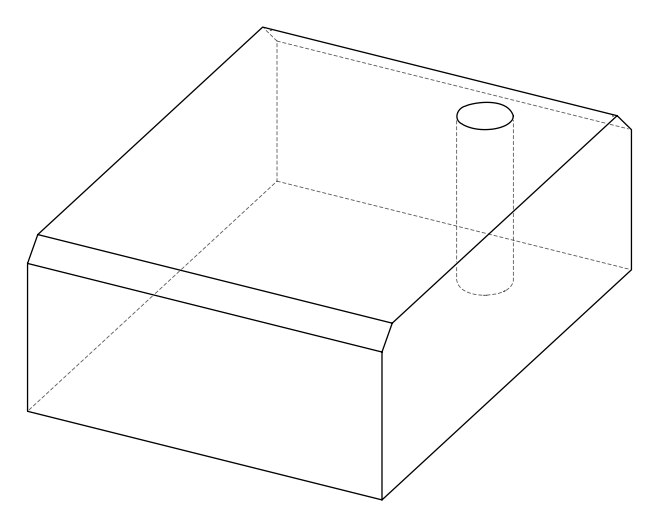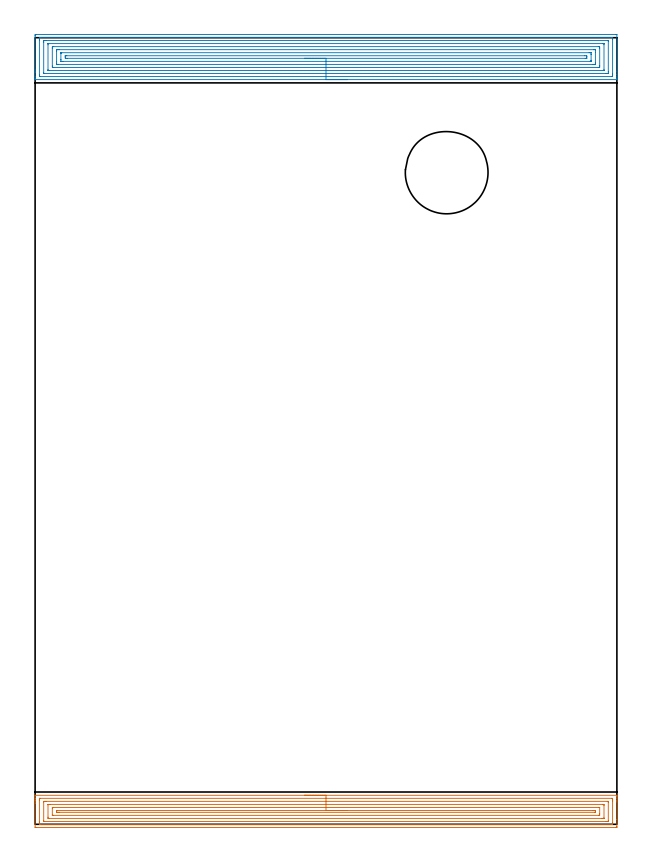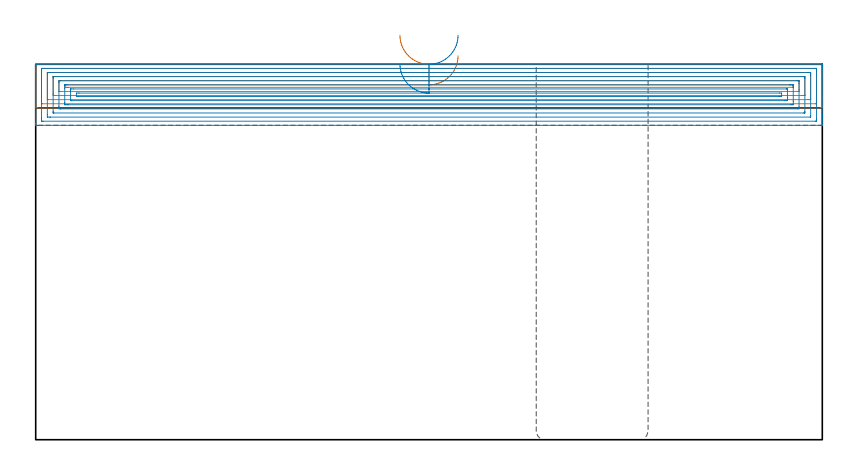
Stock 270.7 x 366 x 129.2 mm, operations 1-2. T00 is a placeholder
(PLAN: 3 operations, 1 tool changes, 43.5 min)
(1 AREA_MILL | FG_CHAMFER_SURFACE | UGT0205_001 | 13.22 min | 30447 mm3)
(2 AREA_MILL_1 | FG_CHAMFER_SURFACE_1 | UGT0205_001 | 17.61 min | 59691 mm3)
(3 MILL_THROUGH_HOLE_FROM_SOLID_MATERIAL | STEP1HOLE | NXT0201_007 | Circular | 12.69 min | 149860 mm3)
(TOOL UGT0205_001 | Chamfer Mill 20 x 3 x 45 deg. | D20 FL50 Z2)
(TOOL NXT0201_007 | ENDMILL 25mm [R216.25-25050GCK54P 1620] | D25 R3 FL54 Z5)
(OP 1 AREA_MILL)
G17 G21 G94 G90
T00 M6
G54
G17 G0 G90 X125.35 Y13.5 S1061 M3
G43 Z139.2 H0
G94 G1 X125.388 Z138.328 F250.
X125.502 Z137.463
X125.691 Z136.612
X125.953 Z135.78
X126.287 Z134.974
X126.69 Z134.2
X127.158 Z133.464
X127.69 Z132.772
X128.279 Z132.129
X128.922 Z131.539
X129.614 Z131.008
X130.35 Z130.54
X131.124 Z130.137
X131.93 Z129.803
X132.762 Z129.541
X133.614 Z129.352
X134.478 Z129.238
X135.35 Z129.2
X270.542
X270.693 Y13.498 Z129.188
X270.694 Y13.497
X270.7 Y13.182 Z128.881
Y12.793 Z128.492
Y12.169 Z127.864
Y10.976 Z126.673
Y10.407 Z126.1
Y2.176 Z117.874
Y-1.05 Z114.647
X270.697 Y-1.338 Z114.359
X270.69 Y-1.492 Z114.206
X270.534 Y-1.499 Z114.199
X270.096 Y-1.5 Z114.2
X0.604
X0.162 Y-1.495 Z114.203
X0.01 Y-1.492 Z114.206
X0. Y-1.335 Z114.362
Y9.81 Z125.505
Y10.407 Z126.1
Y10.976 Z126.673
Y11.288 Z126.984
Y11.857 Z127.553
Y12.169 Z127.864
Y13.182 Z128.881
X0.008 Y13.497 Z129.188
X0.01 Y13.505 Z129.195
X0.154 Y13.5 Z129.2
X135.35
Y12.086 Z127.786
X268.311 Y12.085 Z127.785
X268.397 Y12.084 Z127.784
X268.674 Y12.079 Z127.779
X268.69 Y11.989 Z127.689
X268.697 Y11.789 Z127.489
X268.699 Y11.288 Z126.988
X268.7 Y10.904 Z126.604
X268.699 Y0.712 Z116.412
X268.698 Y0.33 Z116.03
X268.69 Y-0.055 Z115.645
X268.682 Y-0.08 Z115.62
X268.664 Y-0.081 Z115.619
X268.614 Y-0.084 Z115.616
X268.513 Y-0.085 Z115.615
X268.311 Y-0.086 Z115.614
X2.389 Y-0.085 Z115.615
X2.303 Y-0.084 Z115.616
X2.026 Y-0.079 Z115.621
X2.01 Y0.011 Z115.711
X2.003 Y0.211 Z115.911
X2.001 Y0.712 Z116.412
X2. Y1.096 Z116.796
X2.001 Y11.288 Z126.988
X2.002 Y11.67 Z127.37
X2.01 Y12.055 Z127.755
X2.018 Y12.08 Z127.78
X2.036 Y12.081 Z127.781
X2.086 Y12.084 Z127.784
X2.187 Y12.085 Z127.785
X2.389 Y12.086 Z127.786
X135.35
Y10.671 Z126.371
X266.259
X266.526 Y10.669 Z126.369
X266.615 Y10.667 Z126.367
X266.678 Y10.665 Z126.365
X266.69 Y10.577 Z126.277
X266.695 Y10.407 Z126.107
X266.699 Y10.236 Z125.936
Y1.593 Z117.293
X266.697 Y1.425 Z117.125
X266.691 Y1.366 Z117.066
X266.685 Y1.335 Z117.035
X266.66 Y1.334 Z117.034
X266.526 Y1.331 Z117.031
X265.902 Y1.329 Z117.029
X265.634
X4.441
X4.174 Y1.33 Z117.03
X4.084 Y1.332 Z117.032
X4.022 Y1.335 Z117.035
X4.01 Y1.423 Z117.123
X4.005 Y1.593 Z117.293
X4.001 Y1.764 Z117.464
Y10.407 Z126.107
X4.003 Y10.575 Z126.275
X4.009 Y10.634 Z126.334
X4.015 Y10.665 Z126.365
X4.04 Y10.666 Z126.366
X4.174 Y10.669 Z126.369
X4.798 Y10.671 Z126.371
X5.066
X135.35
Y9.257 Z124.957
X264.122 Y9.256 Z124.956
X264.581 Y9.252 Z124.952
X264.685 Y9.25 Z124.95
X264.691 Y9.07 Z124.77
X264.7 Y8.685 Z124.385
Y2.936 Z118.636
X264.698 Y2.831 Z118.531
X264.694 Y2.779 Z118.479
X264.691 Y2.757 Z118.457
X264.675 Y2.75 Z118.45
X264.467 Y2.746 Z118.446
X263.849 Y2.743 Z118.443
X263.578
X6.579
X6.119 Y2.748 Z118.448
X6.015 Y2.749 Z118.449
X6.009 Y2.93 Z118.63
X6. Y3.315 Z119.015
Y9.064 Z124.764
X6.002 Y9.169 Z124.869
X6.006 Y9.221 Z124.921
X6.009 Y9.243 Z124.943
X6.026 Y9.25 Z124.95
X6.233 Y9.254 Z124.954
X6.851 Y9.257 Z124.957
X7.122
X135.35
Y7.843 Z123.543
X262.146
X262.309 Y7.842 Z123.542
X262.634 Y7.837 Z123.537
X262.692 Y7.833 Z123.533
X262.695 Y7.827 Z123.527
X262.699 Y7.804 Z123.504
X262.7 Y4.864 Z120.564
X262.693 Y4.237 Z119.937
X262.69 Y4.166 Z119.866
X262.391 Y4.16 Z119.86
X262.228 Y4.157 Z119.857
X8.554
X8.391 Y4.158 Z119.858
X8.065 Y4.163 Z119.863
X8.008 Y4.167 Z119.867
X8.005 Y4.173 Z119.873
X8.001 Y4.196 Z119.896
Y7.508 Z123.208
X8.006 Y7.763 Z123.463
X8.01 Y7.834 Z123.534
X8.31 Y7.84 Z123.54
X8.472 Y7.843 Z123.543
X135.35
Y6.429 Z122.129
X259.388 Y6.428 Z122.128
X259.849 Y6.426 Z122.126
X260.28 Y6.422 Z122.122
X260.69 Y6.408 Z122.108
X260.694 Y6. Z121.7
X260.696 Y5.589 Z121.289
X260.69 Y5.578 Z121.278
X260.686 Y5.575 Z121.275
X260.66 Y5.573 Z121.273
X260.606 Y5.572 Z121.272
X260.497 Y5.571 Z121.271
X11.312 Y5.572 Z121.272
X10.852 Y5.574 Z121.274
X10.42 Y5.578 Z121.278
X10.01 Y5.592 Z121.292
X10.006 Y6. Z121.7
X10.004 Y6.411 Z122.111
X10.01 Y6.422 Z122.122
X10.015 Y6.425 Z122.125
X10.04 Y6.427 Z122.127
X10.094 Y6.428 Z122.128
X10.203 Y6.429 Z122.129
X135.35
X136.222 Z122.167
X137.086 Z122.281
X137.938 Z122.47
X138.77 Z122.732
X139.576 Z123.066
X140.35 Z123.469
X141.086 Z123.937
X141.778 Z124.468
X142.421 Z125.058
X143.01 Z125.701
X143.542 Z126.393
X144.01 Z127.129
X144.413 Z127.903
X144.747 Z128.709
X145.009 Z129.541
X145.198 Z130.392
X145.312 Z131.257
X145.35 Z132.129
G0 Z139.2
M5
M2
(OP 2 AREA_MILL_1)
G17 G21 G94 G90
T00 M6
G54
G17 G0 G90 X145.35 Y346.5 S1061 M3
G43 Z139.2 H0
G94 G1 X145.312 Z138.328 F250.
X145.198 Z137.463
X145.009 Z136.612
X144.747 Z135.78
X144.413 Z134.974
X144.01 Z134.2
X143.541 Z133.464
X143.01 Z132.772
X142.421 Z132.129
X141.778 Z131.539
X141.086 Z131.008
X140.35 Z130.54
X139.576 Z130.137
X138.77 Z129.803
X137.938 Z129.541
X137.086 Z129.352
X136.222 Z129.238
X135.35 Z129.2
X0.158
X0.01 Y346.502 Z129.188
X0.003 Y346.64 Z129.052
X0. Y346.785 Z128.914
Y347.159 Z128.54
Y347.781 Z127.914
Y349.848 Z125.849
Y350.415 Z125.28
Y351.009 Z124.686
Y366.813 Z108.884
X0.004 Y367.097 Z108.6
X0.01 Y367.492 Z108.205
X0.199 Y367.496 Z108.202
X0.604 Y367.5 Z108.2
X270.096
X270.584 Y367.495 Z108.203
X270.69 Y367.491 Z108.206
X270.7 Y367.38 Z108.317
Y350.415 Z125.28
Y348.97 Z126.727
Y347.781 Z127.914
Y347.159 Z128.54
Y346.785 Z128.914
X270.697 Y346.64 Z129.052
X270.69 Y346.502 Z129.188
X270.542 Y346.5 Z129.2
X135.35
Y347.914 Z127.786
X2.389 Y347.915 Z127.785
X2.252
X2.039 Y347.92 Z127.78
X2.017 Y347.921 Z127.779
X2.01 Y347.931 Z127.769
X2.004 Y347.959 Z127.741
X2.002 Y347.987 Z127.713
X2. Y348.163 Z127.537
Y348.659 Z127.041
Y364.845 Z110.855
X2.002 Y365.341 Z110.359
X2.006 Y365.718 Z109.982
X2.02 Y366.079 Z109.621
X2.389 Y366.084 Z109.616
X2.525 Y366.085 Z109.615
X268.311
X268.448
X268.661 Y366.08 Z109.62
X268.683 Y366.079 Z109.621
X268.69 Y366.069 Z109.631
X268.696 Y366.041 Z109.659
X268.698 Y366.013 Z109.687
X268.7 Y365.836 Z109.864
Y365.341 Z110.359
Y349.155 Z126.545
X268.698 Y348.659 Z127.041
X268.694 Y348.282 Z127.418
X268.68 Y347.921 Z127.779
X268.311 Y347.916 Z127.784
X268.175 Y347.915 Z127.785
X135.35 Y347.914 Z127.786
Y349.328 Z126.372
X4.173 Y349.329 Z126.371
X4.103 Y349.33 Z126.37
X4.047 Y349.332 Z126.368
X4.017 Y349.335 Z126.365
X4.01 Y349.367 Z126.333
X4.004 Y349.537 Z126.163
X4.001 Y349.707 Z125.993
X4. Y363.755 Z111.945
X4.005 Y364.463 Z111.237
X4.008 Y364.626 Z111.074
X4.022 Y364.665 Z111.035
X4.068 Y364.667 Z111.033
X4.173 Y364.669 Z111.031
X4.854 Y364.671 Z111.029
X5.066
X266.526
X266.597 Y364.67 Z111.03
X266.653 Y364.668 Z111.032
X266.683 Y364.665 Z111.035
X266.69 Y364.633 Z111.067
X266.696 Y364.463 Z111.237
X266.699 Y364.293 Z111.407
X266.7 Y350.244 Z125.456
X266.695 Y349.537 Z126.163
X266.692 Y349.374 Z126.326
X266.678 Y349.335 Z126.365
X266.632 Y349.333 Z126.367
X266.526 Y349.331 Z126.369
X265.846 Y349.329 Z126.371
X265.634 Y349.328 Z126.372
X135.35
Y350.743 Z124.957
X6.517
X6.127 Y350.745 Z124.955
X6.049 Y350.747 Z124.953
X6.019 Y350.749 Z124.951
X6.01 Y350.78 Z124.92
X6.007 Y350.874 Z124.826
X6. Y351.252 Z124.448
Y362.707 Z112.993
X6.004 Y363.125 Z112.575
X6.008 Y363.229 Z112.471
X6.01 Y363.249 Z112.451
X6.038 Y363.252 Z112.448
X6.105 Y363.255 Z112.445
X6.292 Y363.257 Z112.443
X264.183
X264.573 Y363.255 Z112.445
X264.651 Y363.253 Z112.447
X264.681 Y363.251 Z112.449
X264.69 Y363.22 Z112.48
X264.693 Y363.126 Z112.574
X264.7 Y362.748 Z112.952
Y351.293 Z124.407
X264.696 Y350.875 Z124.825
X264.692 Y350.771 Z124.929
X264.69 Y350.751 Z124.949
X264.662 Y350.748 Z124.952
X264.595 Y350.745 Z124.955
X264.408 Y350.743 Z124.957
X135.35
Y352.157 Z123.543
X8.635
X8.01 Y352.171 Z123.529
X8.001 Y352.795 Z122.905
X8. Y360.951 Z114.749
X8.003 Y361.573 Z114.127
X8.01 Y361.829 Z113.871
X8.621 Y361.843 Z113.857
X8.635
X262.065
X262.69 Y361.829 Z113.871
X262.699 Y361.205 Z114.495
X262.7 Y353.049 Z122.651
X262.697 Y352.427 Z123.273
X262.69 Y352.171 Z123.529
X262.079 Y352.157 Z123.543
X262.065
X135.35
Y353.571 Z122.129
X10.781
X10.42 Y353.573 Z122.127
X10.059 Y353.577 Z122.123
X10.018 Y353.578 Z122.122
X10.01 Y353.607 Z122.093
X10.005 Y353.679 Z122.021
X10.002 Y353.789 Z121.911
X10. Y354.805 Z120.895
Y359.608 Z116.092
X10.002 Y360.073 Z115.627
X10.006 Y360.279 Z115.421
X10.01 Y360.382 Z115.318
X10.016 Y360.422 Z115.278
X10.063 Y360.424 Z115.276
X10.42 Y360.427 Z115.273
X10.951 Y360.429 Z115.271
X11.312
X259.919 Y360.428 Z115.272
X260.28 Y360.427 Z115.273
X260.641 Y360.423 Z115.277
X260.682 Y360.422 Z115.278
X260.69 Y360.393 Z115.307
X260.695 Y360.321 Z115.379
X260.698 Y360.211 Z115.489
X260.7 Y359.195 Z116.505
Y354.392 Z121.308
X260.698 Y353.927 Z121.773
X260.694 Y353.72 Z121.98
X260.69 Y353.618 Z122.082
X260.684 Y353.578 Z122.122
X260.637 Y353.576 Z122.124
X260.28 Y353.573 Z122.127
X259.749 Y353.571 Z122.129
X259.388
X135.35
Y354.985 Z120.715
X12.914 Y354.986 Z120.714
X12.205 Y354.989 Z120.711
X12.014 Y354.992 Z120.708
X12.009 Y354.997 Z120.703
X12.003 Y355.004 Z120.696
X12. Y355.683 Z120.017
Y355.884 Z119.816
X12.001 Y358.72 Z116.98
X12.004 Y358.854 Z116.846
X12.01 Y358.961 Z116.739
X12.015 Y359.009 Z116.691
X12.029 Y359.01 Z116.69
X12.205 Y359.013 Z116.687
X12.388 Y359.014 Z116.686
X257.786
X258.495 Y359.011 Z116.689
X258.686 Y359.008 Z116.692
X258.691 Y359.003 Z116.697
X258.697 Y358.996 Z116.704
X258.7 Y358.317 Z117.383
Y358.116 Z117.584
Y355.482 Z120.218
X258.699 Y355.28 Z120.42
X258.696 Y355.146 Z120.554
X258.69 Y355.039 Z120.661
X258.685 Y354.991 Z120.709
X258.671 Y354.99 Z120.71
X258.495 Y354.987 Z120.713
X258.311 Y354.986 Z120.714
X135.35 Y354.985 Z120.715
Y356.4 Z119.3
X14.882
X14.149 Y356.404 Z119.296
X14.076 Y356.406 Z119.294
X14.003 Y356.548 Z119.152
X14.001 Y357.439 Z118.261
X14.01 Y357.547 Z118.153
X14.016 Y357.593 Z118.107
X14.718 Y357.6 Z118.1
X255.818
X256.551 Y357.596 Z118.104
X256.624 Y357.593 Z118.107
X256.697 Y357.452 Z118.248
X256.699 Y357.439 Z118.261
X256.7 Y357.428 Z118.272
X256.693 Y356.561 Z119.139
X256.69 Y356.453 Z119.247
X256.684 Y356.406 Z119.294
X255.982 Y356.4 Z119.3
X135.35
X134.478 Z119.339
X133.613 Z119.452
X132.762 Z119.641
X131.93 Z119.904
X131.124 Z120.237
X130.35 Z120.64
X129.614 Z121.109
X128.922 Z121.64
X128.279 Z122.229
X127.69 Z122.873
X127.158 Z123.565
X126.69 Z124.301
X126.287 Z125.074
X125.953 Z125.88
X125.691 Z126.712
X125.502 Z127.564
X125.388 Z128.429
X125.35 Z129.301
G0 Z139.2
M5
M2
